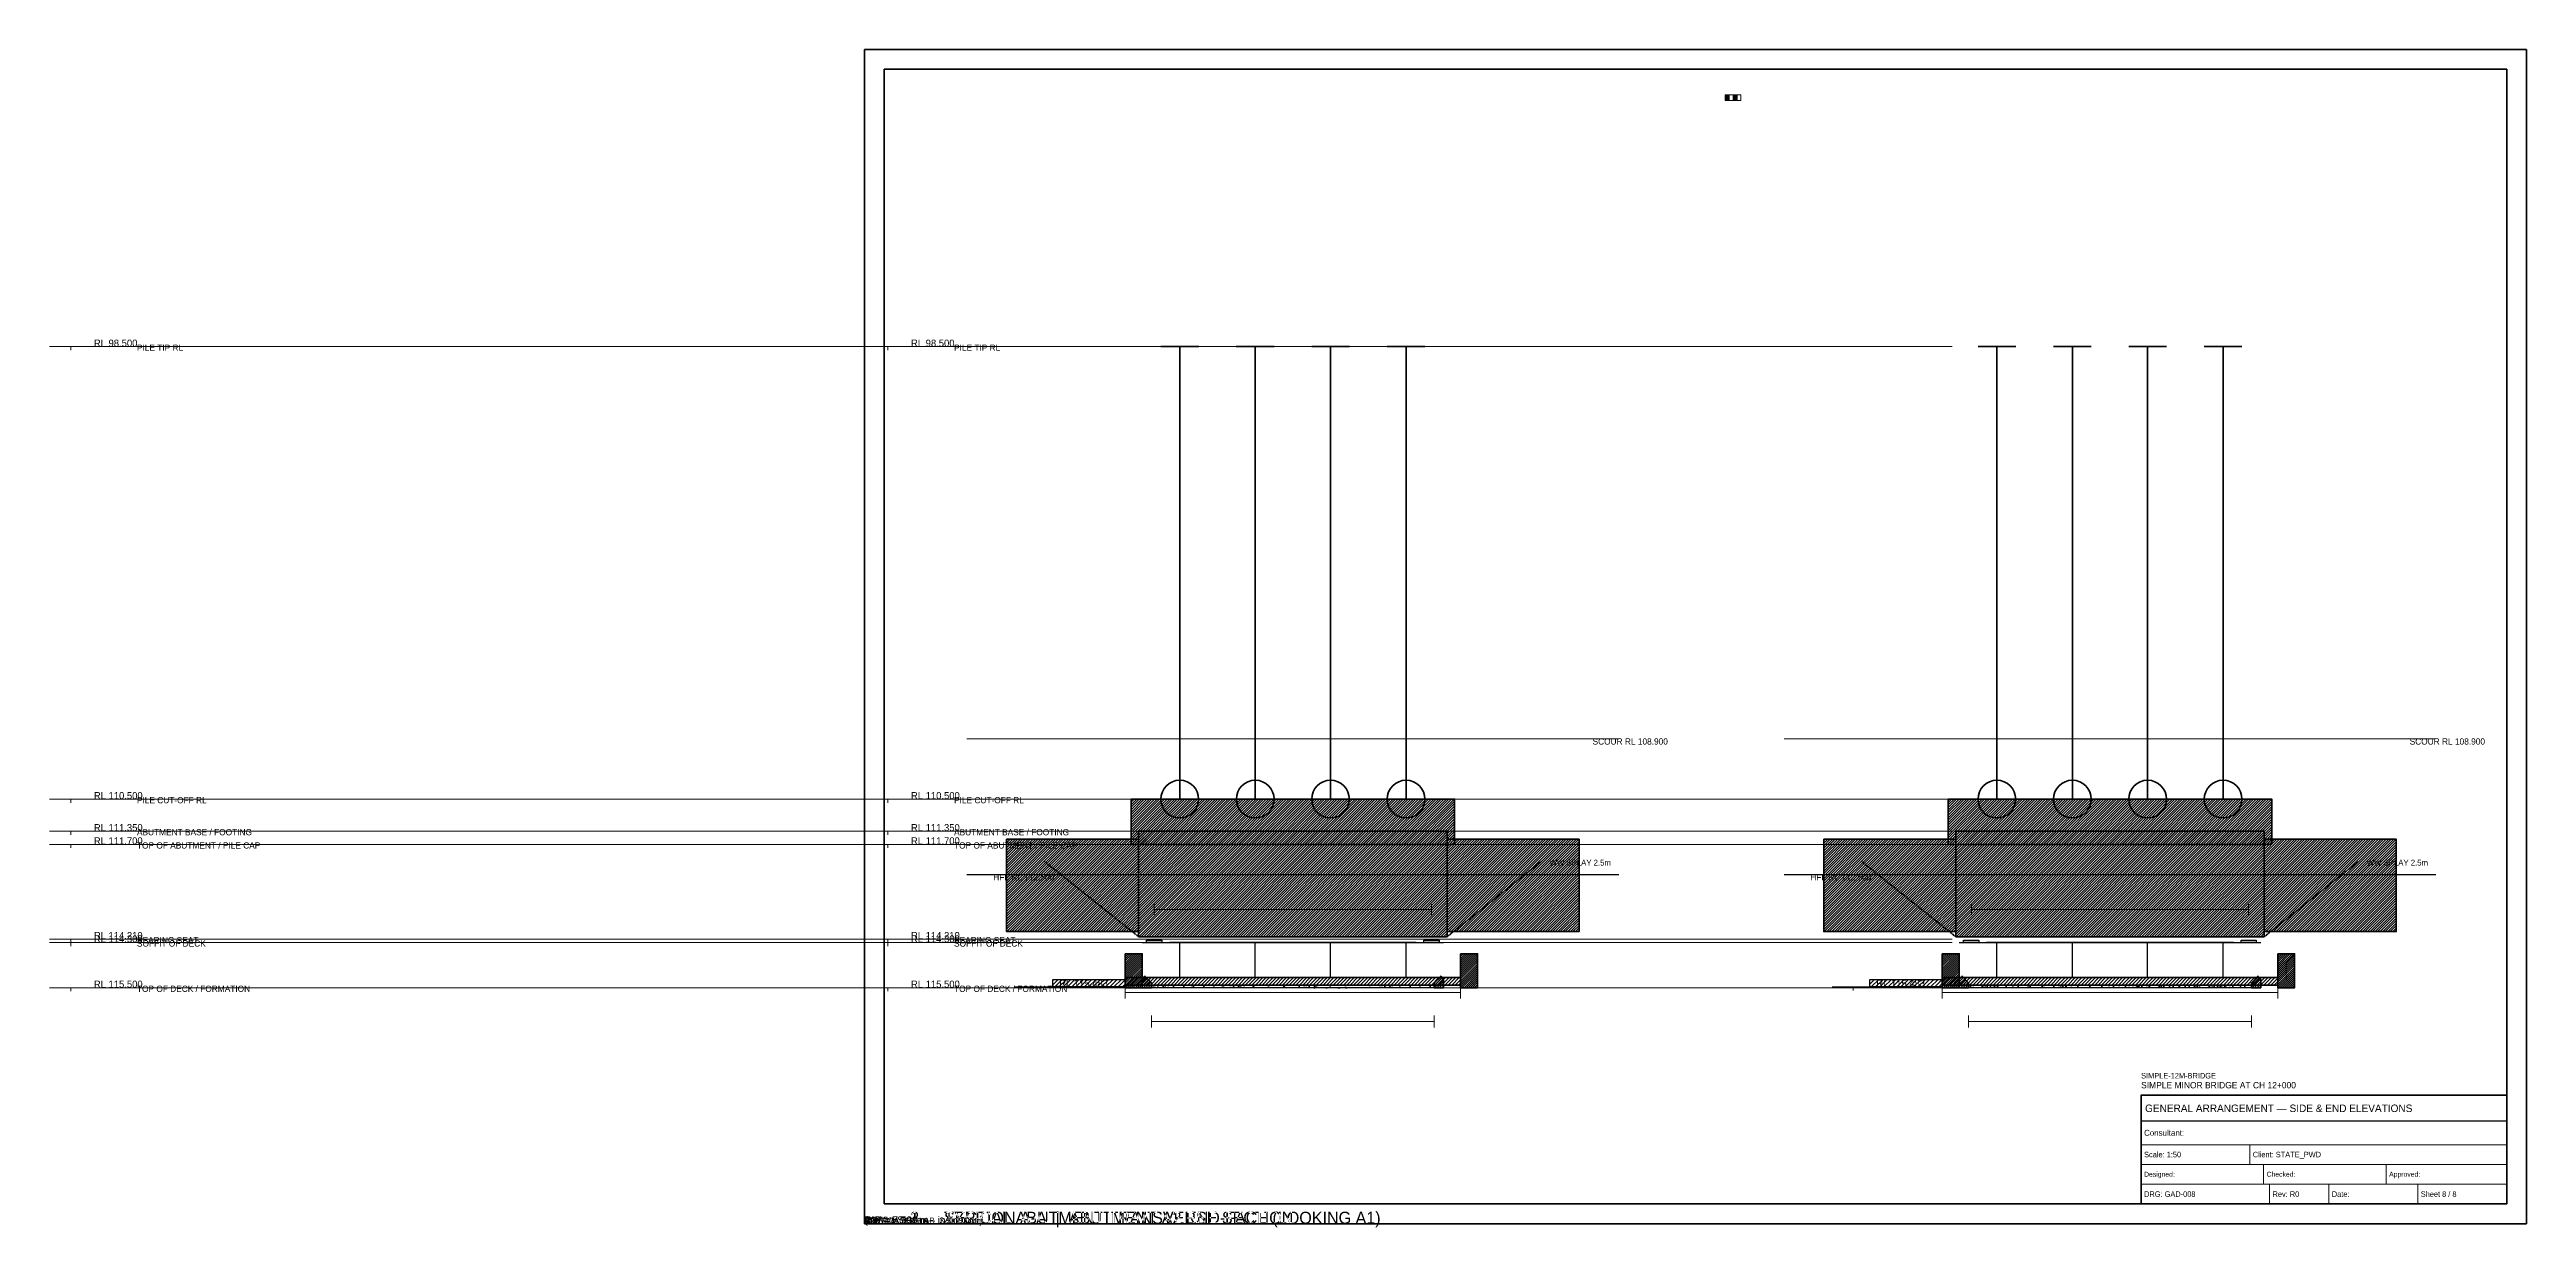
# Model space of a CAD drawing. Header units: metres. Extents: x -412 to 841, y -2 to 594.
import ezdxf

# ---------------------------------------------------------------- set-up
doc = ezdxf.new("R2010")
doc.units = ezdxf.units.M
for name, pattern in [('DASHED', [0.5, 0.375, -0.125]), ('DASHED2', [0.25, 0.1875, -0.0625]), ('HIDDEN', [0.25, 0.1875, -0.0625])]:
    doc.linetypes.add(name, pattern=pattern)
for name, color, linetype, lineweight in [('BORDER-INNER', 7, 'Continuous', 35), ('BORDER-OUTER', 7, 'Continuous', 70), ('CIVIL-HFL', 5, 'DASHED', 25), ('CIVIL-ROAD', 7, 'Continuous', 25), ('CIVIL-SCOUR', 1, 'DASHED2', 18), ('DIM-LEVEL', 3, 'Continuous', 18), ('DIM-LINEAR', 3, 'Continuous', 18), ('FOUND-CAP', 2, 'Continuous', 35), ('FOUND-PILE', 4, 'Continuous', 40), ('STRUC-HATCHING', 8, 'Continuous', 18), ('STRUC-HIDDEN', 8, 'HIDDEN', 25), ('SUB-ABUT', 3, 'Continuous', 40), ('SUB-BEARING', 5, 'Continuous', 25), ('SUPER-DECK', 2, 'Continuous', 50), ('SUPER-KERB', 7, 'Continuous', 25), ('SUPER-PARAPET', 2, 'Continuous', 35), ('SUPER-WEARING', 8, 'Continuous', 25), ('SYM-SCALE', 7, 'Continuous', 13), ('TEXT-GENERAL', 7, 'Continuous', 18), ('TEXT-HEADER', 7, 'Continuous', 25), ('TEXT-LEVEL', 5, 'Continuous', 18), ('TEXT-SPEC', 7, 'Continuous', 13), ('TEXT-TITLE', 7, 'Continuous', 25), ('TITLEBLK-BOX', 7, 'Continuous', 50), ('TITLEBLK-TEXT', 7, 'Continuous', 18)]:
    doc.layers.add(name, color=color, linetype=linetype, lineweight=lineweight)

msp = doc.modelspace()

# ---------------------------------------------------------------- hatches: boundary and pattern name
at = {"layer": 'STRUC-HATCHING'}
h = msp.add_hatch(dxfattribs=at)
h.set_pattern_fill('ANSI31', scale=0.286089)
h.paths.add_polyline_path([(134.9, 214.8), (298.6, 214.8), (298.6, 191.9), (134.9, 191.9)])
h = msp.add_hatch(dxfattribs=at)
h.set_pattern_fill('ANSI31', scale=0.286089)
h.paths.add_polyline_path([(548.4, 214.8), (712.1, 214.8), (712.1, 191.9), (548.4, 191.9)])
h = msp.add_hatch(dxfattribs=at)
h.set_pattern_fill('ANSI31', scale=0.28609)
h.paths.add_polyline_path([(71.9, 194.5), (138.7, 194.5), (138.7, 147.8), (71.9, 147.8)])
h = msp.add_hatch(dxfattribs=at)
h.set_pattern_fill('ANSI31', scale=0.286089)
h.paths.add_polyline_path([(138.7, 198.6), (294.8, 198.6), (294.8, 145.2), (138.7, 145.2)])
h = msp.add_hatch(dxfattribs=at)
h.set_pattern_fill('ANSI31', scale=0.286089)
h.paths.add_polyline_path([(294.8, 194.5), (361.6, 194.5), (361.6, 147.8), (294.8, 147.8)])
h = msp.add_hatch(dxfattribs=at)
h.set_pattern_fill('ANSI31', scale=0.286089)
h.paths.add_polyline_path([(485.4, 194.5), (552.2, 194.5), (552.2, 147.8), (485.4, 147.8)])
h = msp.add_hatch(dxfattribs=at)
h.set_pattern_fill('ANSI31', scale=0.286089)
h.paths.add_polyline_path([(552.2, 198.6), (708.3, 198.6), (708.3, 145.2), (552.2, 145.2)])
h = msp.add_hatch(dxfattribs=at)
h.set_pattern_fill('ANSI31', scale=0.286089)
h.paths.add_polyline_path([(708.3, 194.5), (775.1, 194.5), (775.1, 147.8), (708.3, 147.8)])
h = msp.add_hatch(dxfattribs=at)
h.set_pattern_fill('ANSI31', scale=0.228871)
h.paths.add_polyline_path([(131.9, 136.6), (140.5, 136.6), (140.5, 119.4), (131.9, 119.4)])
h = msp.add_hatch(dxfattribs=at)
h.set_pattern_fill('ANSI31', scale=0.228871)
h.paths.add_polyline_path([(301.6, 136.6), (310.2, 136.6), (310.2, 119.4), (301.6, 119.4)])
h = msp.add_hatch(dxfattribs=at)
h.set_pattern_fill('ANSI31', scale=0.228871)
h.paths.add_polyline_path([(545.4, 136.6), (554, 136.6), (554, 119.4), (545.4, 119.4)])
h = msp.add_hatch(dxfattribs=at)
h.set_pattern_fill('ANSI31', scale=0.2288713)
h.paths.add_polyline_path([(715.1, 136.6), (723.7, 136.6), (723.7, 119.4), (715.1, 119.4)])
h = msp.add_hatch(dxfattribs=at)
h.set_pattern_fill('ANSI31', scale=0.476815)
h.paths.add_polyline_path([(95.2, 123.6), (131.9, 123.6), (131.9, 119.8), (95.2, 119.8)])
h = msp.add_hatch(dxfattribs=at)
h.set_pattern_fill('ANSI31', scale=0.381452)
h.paths.add_polyline_path([(131.9, 124.5), (301.6, 124.5), (301.6, 120.7), (131.9, 120.7)])
h = msp.add_hatch(dxfattribs=at)
h.set_pattern_fill('ANSI31', scale=0.267016)
h.paths.add_polyline_path([(145.2, 119.4), (140.5, 119.4), (140.5, 123.6), (141.9, 125.3), (145.2, 121.9)])
h = msp.add_hatch(dxfattribs=at)
h.set_pattern_fill('ANSI31', scale=0.267016)
h.paths.add_polyline_path([(288.3, 119.4), (293, 119.4), (293, 123.6), (291.6, 125.3), (288.3, 121.9)])
h = msp.add_hatch(dxfattribs=at)
h.set_pattern_fill('ANSI31', scale=0.476815)
h.paths.add_polyline_path([(508.7, 123.6), (545.4, 123.6), (545.4, 119.8), (508.7, 119.8)])
h = msp.add_hatch(dxfattribs=at)
h.set_pattern_fill('ANSI31', scale=0.381452)
h.paths.add_polyline_path([(545.4, 124.5), (715.1, 124.5), (715.1, 120.7), (545.4, 120.7)])
h = msp.add_hatch(dxfattribs=at)
h.set_pattern_fill('ANSI31', scale=0.2670165)
h.paths.add_polyline_path([(558.7, 119.4), (554, 119.4), (554, 123.6), (555.4, 125.3), (558.7, 121.9)])
h = msp.add_hatch(dxfattribs=at)
h.set_pattern_fill('ANSI31', scale=0.2670165)
h.paths.add_polyline_path([(701.8, 119.4), (706.5, 119.4), (706.5, 123.6), (705.1, 125.3), (701.8, 121.9)])
at = {"layer": 'SUPER-WEARING'}
h = msp.add_hatch(dxfattribs=at)
h.set_pattern_fill('AR-SAND', scale=0.0762904)
h.paths.add_polyline_path([(145.2, 120.7), (288.3, 120.7), (288.3, 119.4), (145.2, 119.4)])
h = msp.add_hatch(dxfattribs=at)
h.set_pattern_fill('AR-SAND', scale=0.0762904)
h.paths.add_polyline_path([(558.7, 120.7), (701.8, 120.7), (701.8, 119.4), (558.7, 119.4)])
at = {"layer": 'SYM-SCALE'}
h = msp.add_hatch(dxfattribs=at)
h.set_pattern_fill('SOLID')
h.paths.add_polyline_path([(435.5, 568.3), (437.5, 568.3), (437.5, 571.1), (435.5, 571.1)])
h = msp.add_hatch(dxfattribs=at)
h.set_pattern_fill('SOLID')
h.paths.add_polyline_path([(439.5, 568.3), (441.5, 568.3), (441.5, 571.1), (439.5, 571.1)])

# ---------------------------------------------------------------- linework, layer by layer
at = {"layer": 'BORDER-INNER'}
msp.add_lwpolyline([(10, 10), (831, 10), (831, 584), (10, 584), (10, 10)], dxfattribs=at)
at = {"layer": 'BORDER-OUTER'}
msp.add_lwpolyline([(0, 0), (841, 0), (841, 594), (0, 594), (0, 0)], dxfattribs=at)
at = {"layer": 'CIVIL-HFL', "color": 5, "linetype": 'DASHED'}
for p, q in [((51.8, 176.6), (381.7, 176.6)), ((465.3, 176.6), (795.2, 176.6))]:
    msp.add_line(p, q, dxfattribs=at)
at = {"layer": 'CIVIL-ROAD', "lineweight": 25}
for points in [[(95.2, 123.6), (131.9, 123.6), (131.9, 119.8), (95.2, 119.8), (95.2, 123.6)], [(508.7, 123.6), (545.4, 123.6), (545.4, 119.8), (508.7, 119.8), (508.7, 123.6)]]:
    msp.add_lwpolyline(points, dxfattribs=at)
at = {"layer": 'CIVIL-SCOUR', "color": 1, "linetype": 'DASHED2'}
for p, q in [((51.8, 245.3), (381.7, 245.3)), ((465.3, 245.3), (795.2, 245.3))]:
    msp.add_line(p, q, dxfattribs=at)
at = {"layer": 'DIM-LEVEL'}
for p, q in [((-412.4, 443.7), (-391, 443.7)), ((-401.7, 443.7), (-401.7, 441.9)), ((1.1, 443.7), (22.5, 443.7)), ((11.8, 443.7), (11.8, 441.9)), ((-412.4, 214.8), (-391, 214.8)), ((-401.7, 214.8), (-401.7, 213)), ((1.1, 214.8), (22.5, 214.8)), ((11.8, 214.8), (11.8, 213)), ((-412.4, 198.6), (-391, 198.6)), ((-412.4, 191.9), (-391, 191.9)), ((-401.7, 198.6), (-401.7, 196.8)), ((-401.7, 191.9), (-401.7, 190.1)), ((1.1, 198.6), (22.5, 198.6)), ((1.1, 191.9), (22.5, 191.9)), ((11.8, 198.6), (11.8, 196.8)), ((11.8, 191.9), (11.8, 190.1)), ((-412.4, 144), (-391, 144)), ((-412.4, 142.3), (-391, 142.3)), ((-401.7, 144), (-401.7, 142.2)), ((-401.7, 142.3), (-401.7, 140.5)), ((1.1, 144), (22.5, 144)), ((1.1, 142.3), (22.5, 142.3)), ((11.8, 144), (11.8, 142.2)), ((11.8, 142.3), (11.8, 140.5)), ((-412.4, 119.4), (-391, 119.4)), ((-401.7, 119.4), (-401.7, 117.6)), ((1.1, 119.4), (22.5, 119.4)), ((11.8, 119.4), (11.8, 117.6)), ((76.1, 119.8), (97.5, 119.8)), ((86.8, 119.8), (86.8, 118)), ((489.6, 119.8), (511, 119.8)), ((500.3, 119.8), (500.3, 118))]:
    msp.add_line(p, q, dxfattribs=at)
at = {"layer": 'DIM-LEVEL', "color": 5}
for p, q in [((-401.7, 443.7), (136.8, 443.7)), ((11.8, 443.7), (550.3, 443.7)), ((-401.7, 214.8), (136.8, 214.8)), ((11.8, 214.8), (550.3, 214.8)), ((-401.7, 198.6), (136.8, 198.6)), ((-401.7, 191.9), (136.8, 191.9)), ((11.8, 198.6), (550.3, 198.6)), ((11.8, 191.9), (550.3, 191.9)), ((-401.7, 144), (136.8, 144)), ((-401.7, 142.3), (136.8, 142.3)), ((11.8, 144), (550.3, 144)), ((11.8, 142.3), (550.3, 142.3)), ((-401.7, 119.4), (136.8, 119.4)), ((11.8, 119.4), (550.3, 119.4))]:
    msp.add_line(p, q, dxfattribs=at)
at = {"layer": 'DIM-LINEAR'}
for p, q in [((146.6, 156.2), (146.6, 161.6)), ((146.6, 156.8), (146.6, 158.9)), ((146.6, 158.9), (286.9, 158.9)), ((286.9, 156.2), (286.9, 161.6)), ((286.9, 156.8), (286.9, 158.9)), ((560.1, 156.2), (560.1, 161.6)), ((560.1, 156.8), (560.1, 158.9)), ((560.1, 158.9), (700.4, 158.9)), ((700.4, 156.2), (700.4, 161.6)), ((700.4, 156.8), (700.4, 158.9)), ((131.9, 121.1), (131.9, 116.9)), ((131.9, 113.9), (131.9, 120)), ((131.9, 116.9), (301.6, 116.9)), ((301.6, 121.1), (301.6, 116.9)), ((301.6, 113.9), (301.6, 120)), ((545.4, 121.1), (545.4, 116.9)), ((545.4, 113.9), (545.4, 120)), ((545.4, 116.9), (715.1, 116.9)), ((715.1, 121.1), (715.1, 116.9)), ((715.1, 113.9), (715.1, 120)), ((145.2, 99.2), (145.2, 105.3)), ((145.2, 104.4), (145.2, 102.3)), ((145.2, 102.3), (288.3, 102.3)), ((288.3, 99.2), (288.3, 105.3)), ((288.3, 104.4), (288.3, 102.3)), ((558.7, 99.2), (558.7, 105.3)), ((558.7, 104.4), (558.7, 102.3)), ((558.7, 102.3), (701.8, 102.3)), ((701.8, 99.2), (701.8, 105.3)), ((701.8, 104.4), (701.8, 102.3))]:
    msp.add_line(p, q, dxfattribs=at)
at = {"layer": 'FOUND-CAP', "lineweight": 40}
for points in [[(134.9, 214.8), (298.6, 214.8), (298.6, 191.9), (134.9, 191.9), (134.9, 214.8)], [(548.4, 214.8), (712.1, 214.8), (712.1, 191.9), (548.4, 191.9), (548.4, 214.8)]]:
    msp.add_lwpolyline(points, dxfattribs=at)
at = {"layer": 'FOUND-PILE', "color": 4, "lineweight": 35}
for p, q in [((150, 443.7), (169.1, 443.7)), ((159.5, 214.8), (159.5, 443.7)), ((188.1, 443.7), (207.2, 443.7)), ((197.7, 214.8), (197.7, 443.7)), ((226.3, 443.7), (245.4, 443.7)), ((235.8, 214.8), (235.8, 443.7)), ((264.4, 443.7), (283.5, 443.7)), ((274, 214.8), (274, 443.7)), ((563.5, 443.7), (582.6, 443.7)), ((573, 214.8), (573, 443.7)), ((601.6, 443.7), (620.7, 443.7)), ((611.2, 214.8), (611.2, 443.7)), ((639.8, 443.7), (658.9, 443.7)), ((649.3, 214.8), (649.3, 443.7)), ((677.9, 443.7), (697, 443.7)), ((687.5, 214.8), (687.5, 443.7))]:
    msp.add_line(p, q, dxfattribs=at)
at = {"layer": 'FOUND-PILE', "color": 4}
for centre in [(159.5, 214.8), (197.7, 214.8), (235.8, 214.8), (274, 214.8), (573, 214.8), (611.2, 214.8), (649.3, 214.8), (687.5, 214.8)]:
    msp.add_circle(centre, 9.54, dxfattribs=at)
at = {"layer": 'STRUC-HIDDEN', "color": 8, "linetype": 'HIDDEN'}
for p, q in [((140.5, 142.3), (293, 142.3)), ((159.5, 124.5), (159.5, 142.3)), ((197.7, 124.5), (197.7, 142.3)), ((235.8, 124.5), (235.8, 142.3)), ((274, 124.5), (274, 142.3)), ((554, 142.3), (706.5, 142.3)), ((573, 124.5), (573, 142.3)), ((611.2, 124.5), (611.2, 142.3)), ((649.3, 124.5), (649.3, 142.3)), ((687.5, 124.5), (687.5, 142.3))]:
    msp.add_line(p, q, dxfattribs=at)
at = {"layer": 'SUB-ABUT', "color": 3, "linetype": 'DASHED'}
for p, q in [((138.7, 145.2), (91, 183.3)), ((294.8, 145.2), (342.5, 183.3)), ((552.2, 145.2), (504.5, 183.3)), ((708.3, 145.2), (756, 183.3))]:
    msp.add_line(p, q, dxfattribs=at)
at = {"layer": 'SUB-ABUT', "lineweight": 40}
for p, q in [((154.3, 142.3), (279.2, 142.3)), ((567.8, 142.3), (692.7, 142.3))]:
    msp.add_line(p, q, dxfattribs=at)
for points in [[(71.9, 194.5), (138.7, 194.5), (138.7, 147.8), (71.9, 147.8), (71.9, 194.5)], [(294.8, 194.5), (361.6, 194.5), (361.6, 147.8), (294.8, 147.8), (294.8, 194.5)], [(485.4, 194.5), (552.2, 194.5), (552.2, 147.8), (485.4, 147.8), (485.4, 194.5)], [(708.3, 194.5), (775.1, 194.5), (775.1, 147.8), (708.3, 147.8), (708.3, 194.5)]]:
    msp.add_lwpolyline(points, dxfattribs=at)
at = {"layer": 'SUB-ABUT', "lineweight": 50}
for points in [[(138.7, 198.6), (294.8, 198.6), (294.8, 145.2), (138.7, 145.2), (138.7, 198.6)], [(552.2, 198.6), (708.3, 198.6), (708.3, 145.2), (552.2, 145.2), (552.2, 198.6)]]:
    msp.add_lwpolyline(points, dxfattribs=at)
at = {"layer": 'SUB-BEARING', "lineweight": 30}
for points in [[(142.7, 143.5), (150.4, 143.5), (150.4, 142.3), (142.7, 142.3), (142.7, 143.5)], [(283.1, 143.5), (290.8, 143.5), (290.8, 142.3), (283.1, 142.3), (283.1, 143.5)], [(556.2, 143.5), (563.9, 143.5), (563.9, 142.3), (556.2, 142.3), (556.2, 143.5)], [(696.6, 143.5), (704.3, 143.5), (704.3, 142.3), (696.6, 142.3), (696.6, 143.5)]]:
    msp.add_lwpolyline(points, dxfattribs=at)
at = {"layer": 'SUPER-DECK', "lineweight": 50}
for points in [[(131.9, 124.5), (301.6, 124.5), (301.6, 120.7), (131.9, 120.7), (131.9, 124.5)], [(545.4, 124.5), (715.1, 124.5), (715.1, 120.7), (545.4, 120.7), (545.4, 124.5)]]:
    msp.add_lwpolyline(points, dxfattribs=at)
at = {"layer": 'SUPER-KERB', "lineweight": 35}
for points in [[(145.2, 119.4), (140.5, 119.4), (140.5, 123.6), (141.9, 125.3), (145.2, 121.9), (145.2, 119.4)], [(288.3, 119.4), (293, 119.4), (293, 123.6), (291.6, 125.3), (288.3, 121.9), (288.3, 119.4)], [(558.7, 119.4), (554, 119.4), (554, 123.6), (555.4, 125.3), (558.7, 121.9), (558.7, 119.4)], [(701.8, 119.4), (706.5, 119.4), (706.5, 123.6), (705.1, 125.3), (701.8, 121.9), (701.8, 119.4)]]:
    msp.add_lwpolyline(points, dxfattribs=at)
at = {"layer": 'SUPER-PARAPET', "lineweight": 40}
for points in [[(131.9, 136.6), (140.5, 136.6), (140.5, 119.4), (131.9, 119.4), (131.9, 136.6)], [(301.6, 136.6), (310.2, 136.6), (310.2, 119.4), (301.6, 119.4), (301.6, 136.6)], [(545.4, 136.6), (554, 136.6), (554, 119.4), (545.4, 119.4), (545.4, 136.6)], [(715.1, 136.6), (723.7, 136.6), (723.7, 119.4), (715.1, 119.4), (715.1, 136.6)]]:
    msp.add_lwpolyline(points, dxfattribs=at)
at = {"layer": 'SUPER-WEARING'}
for points in [[(145.2, 120.7), (288.3, 120.7), (288.3, 119.4), (145.2, 119.4), (145.2, 120.7)], [(558.7, 120.7), (701.8, 120.7), (701.8, 119.4), (558.7, 119.4), (558.7, 120.7)]]:
    msp.add_lwpolyline(points, dxfattribs=at)
at = {"layer": 'SYM-SCALE'}
msp.add_lwpolyline([(435.5, 568.3), (443.5, 568.3), (443.5, 571.1), (435.5, 571.1), (435.5, 568.3)], dxfattribs=at)
at = {"layer": 'TITLEBLK-BOX', "lineweight": 50}
msp.add_lwpolyline([(646, 10), (831, 10), (831, 65), (646, 65), (646, 10)], dxfattribs=at)
at = {"layer": 'TITLEBLK-BOX', "lineweight": 30}
msp.add_lwpolyline([(646, 52), (831, 52), (831, 65), (646, 65), (646, 52)], dxfattribs=at)
at = {"layer": 'TITLEBLK-BOX', "lineweight": 18}
for points in [[(646, 40), (831, 40), (831, 52), (646, 52), (646, 40)], [(646, 30), (701, 30), (701, 40), (646, 40), (646, 30)], [(701, 30), (831, 30), (831, 40), (701, 40), (701, 30)], [(646, 20), (708, 20), (708, 30), (646, 30), (646, 20)], [(708, 20), (770, 20), (770, 30), (708, 30), (708, 20)], [(770, 20), (831, 20), (831, 30), (770, 30), (770, 20)], [(646, 10), (711, 10), (711, 20), (646, 20), (646, 10)], [(711, 10), (741, 10), (741, 20), (711, 20), (711, 10)], [(741, 10), (786, 10), (786, 20), (741, 20), (741, 10)], [(786, 10), (831, 10), (831, 20), (786, 20), (786, 10)]]:
    msp.add_lwpolyline(points, dxfattribs=at)

# ---------------------------------------------------------------- texts
at = {"layer": 'CIVIL-HFL', "color": 5}
for p in [(65.1, 173.7), (478.6, 173.7)]:
    msp.add_text('HFL RL 112.500', height=3.147, dxfattribs=at).set_placement(p)
at = {"layer": 'CIVIL-SCOUR', "color": 1}
for p in [(368.4, 242.4), (781.9, 242.4)]:
    msp.add_text('SCOUR RL 108.900', height=3.147, dxfattribs=at).set_placement(p)
at = {"layer": 'DIM-LINEAR'}
for s, height in [('CW = 7.500 m', 3.776), ('CW = 7.500 m', 3.776), ('P-P = 8.900 m', 3.776), ('P-P = 8.900 m', 3.776), ('BRG c/c 7.36 m', 3.357), ('BRG c/c 7.36 m', 3.357)]:
    msp.add_text(s, height=height, dxfattribs=at).set_placement((0, 0))
at = {"layer": 'TEXT-GENERAL'}
for s, height in [('APPROACH SLAB  3.5×200mm', 3.147), ('APPROACH SLAB  3.5×200mm', 3.147), ('4m', 3.57), ('0m', 3.57), ('2m', 3.57), ('6m', 3.57), ('8m', 3.57), ('1000 Ø BORED PILE  / 4 NOS  c/c 2.00m', 3.567), ('1000 Ø BORED PILE  / 4 NOS  c/c 2.00m', 3.567), ('1 : 50', 3.57)]:
    msp.add_text(s, height=height, dxfattribs=at).set_placement((0, 0))
at = {"layer": 'TEXT-GENERAL', "color": 3}
msp.add_text('RETURN WALL 3.5m', height=3.147, dxfattribs=at).set_placement((0, 0))
msp.add_text('RETURN WALL 3.5m', height=3.147, dxfattribs=at).set_placement((0, 0))
msp.add_text('RETURN WALL 3.5m', height=3.147, dxfattribs=at).set_placement((0, 0))
msp.add_text('RETURN WALL 3.5m', height=3.147, dxfattribs=at).set_placement((0, 0))
at = {"layer": 'TEXT-HEADER'}
for s in ['VIEW 1 — SECTION A-A  |  ABUTMENT A2 END-FACE (LOOKING A1)', 'VIEW 2 — TYPICAL ABUTMENT TRANSVERSE SECTION']:
    msp.add_text(s, height=6.084, dxfattribs=at).set_placement((0, 0))
at = {"layer": 'TEXT-LEVEL'}
for s, height, p in [('RL 98.500', 3.57, (-390, 443.7)), ('PILE TIP RL', 3.147, (-368.2, 441.6)), ('RL 98.500', 3.57, (23.5, 443.7)), ('PILE TIP RL', 3.147, (45.3, 441.6)), ('RL 110.500', 3.57, (-390, 214.8)), ('PILE CUT-OFF RL', 3.147, (-368.2, 212.7)), ('RL 110.500', 3.57, (23.5, 214.8)), ('PILE CUT-OFF RL', 3.147, (45.3, 212.7)), ('RL 111.350', 3.57, (-390, 198.6)), ('RL 111.350', 3.57, (23.5, 198.6)), ('RL 111.700', 3.57, (-390, 191.9)), ('ABUTMENT BASE / FOOTING', 3.147, (-368.2, 196.5)), ('TOP OF ABUTMENT / PILE CAP', 3.147, (-368.2, 189.8)), ('RL 111.700', 3.57, (23.5, 191.9)), ('ABUTMENT BASE / FOOTING', 3.147, (45.3, 196.5)), ('TOP OF ABUTMENT / PILE CAP', 3.147, (45.3, 189.8)), ('RL 114.210', 3.57, (-390, 144)), ('RL 114.300', 3.57, (-390, 142.3)), ('SOFFIT OF DECK', 3.147, (-368.2, 140.2)), ('BEARING SEAT', 3.147, (-368.2, 141.9)), ('RL 114.210', 3.57, (23.5, 144)), ('RL 114.300', 3.57, (23.5, 142.3)), ('SOFFIT OF DECK', 3.147, (45.3, 140.2)), ('BEARING SEAT', 3.147, (45.3, 141.9)), ('RL 115.500', 3.57, (-390, 119.4)), ('TOP OF DECK / FORMATION', 3.147, (-368.2, 117.3)), ('RL 115.500', 3.57, (23.5, 119.4)), ('TOP OF DECK / FORMATION', 3.147, (45.3, 117.3)), ('RL 115.483', 3.57, (98.5, 119.8)), ('RL 115.483', 3.57, (512, 119.8))]:
    msp.add_text(s, height=height, dxfattribs=at).set_placement(p)
at = {"layer": 'TEXT-SPEC', "color": 3}
for p in [(346.7, 181.2), (760.2, 181.2), (0, 0), (0, 0)]:
    msp.add_text('WW SPLAY 2.5m', height=2.937, dxfattribs=at).set_placement(p)
at = {"layer": 'TEXT-SPEC', "color": 8}
msp.add_text('(Not to Scale — indicative)', height=3.776, dxfattribs=at).set_placement((0, 0))
at = {"layer": 'TEXT-TITLE'}
for s, height, p in [('SIMPLE MINOR BRIDGE AT CH 12+000', 3.2, (646, 68.5)), ('GENERAL ARRANGEMENT — SIDE & END ELEVATIONS', 3.8, (648, 56.5))]:
    msp.add_text(s, height=height, dxfattribs=at).set_placement(p)
at = {"layer": 'TITLEBLK-TEXT'}
for s, height, p in [('SIMPLE-12M-BRIDGE', 2.8, (646, 73.5)), ('Consultant: ', 3, (647.5, 44.5)), ('Scale: 1:50', 2.8, (647.5, 33.6)), ('Designed: ', 2.5, (647.5, 23.8)), ('Client: STATE_PWD', 2.8, (702.5, 33.6)), ('Checked: ', 2.5, (709.5, 23.8)), ('Approved: ', 2.5, (771.5, 23.8)), ('DRG: GAD-008', 2.8, (647.5, 13.6)), ('Rev: R0', 2.8, (712.5, 13.6)), ('Date: ', 2.8, (742.5, 13.6)), ('Sheet 8 / 8', 2.8, (787.5, 13.6))]:
    msp.add_text(s, height=height, dxfattribs=at).set_placement(p)

doc.saveas('drawing.dxf')
